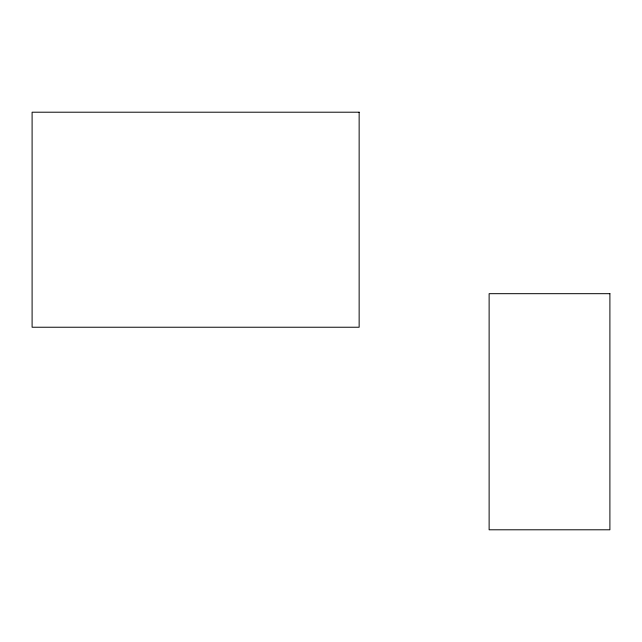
<?xml version="1.0" encoding="UTF-8"?>
<svg xmlns="http://www.w3.org/2000/svg" width="642" height="642" viewBox="0 0 642 642"><rect width="100%" height="100%" fill="white"/><g stroke="black" fill="none" stroke-linecap="round" stroke-linejoin="round"><path stroke-width="0.96" d="M359.143 112.206L32.1 112.206L32.1 327.235L359.143 327.235L359.143 112.206M609.9 293.683L489.124 293.683L489.124 529.794L609.9 529.794L609.9 293.683"/></g></svg>
